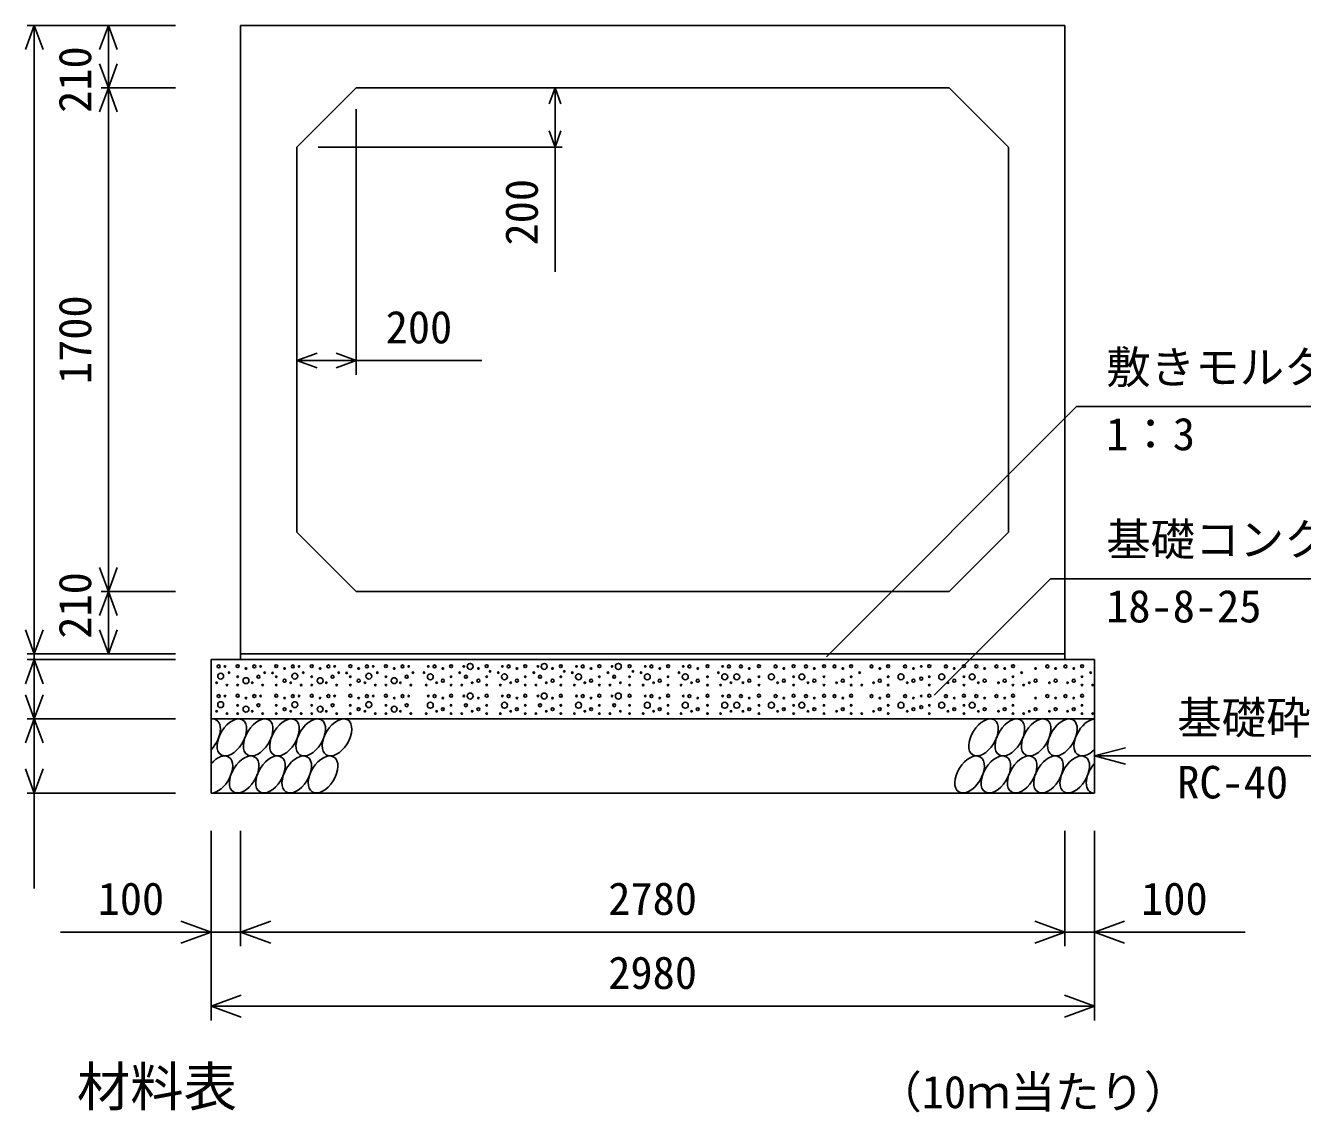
# Model space of a CAD drawing. Units: millimetres, scale not verified. Extents: x -100800 to 100800, y -35640 to 35640.
# Drawn here: x 67484 to 71791, y 14142 to 17810 of the extents above; entities that cross this region are included whole.
import ezdxf
from ezdxf.enums import TextEntityAlignment as Align

# ---------------------------------------------------------------- set-up
doc = ezdxf.new("R2010")
doc.units = ezdxf.units.MM
doc.header["$LTSCALE"] = 120
for name, color, linetype, lineweight in [('0-0_DIM', 7, 'Continuous', 25), ('0-2_HATCH', 6, 'Continuous', 25), ('0-5_OUTLINE', 3, 'Continuous', 25), ('0-7_TXT', 7, 'Continuous', 25)]:
    doc.layers.add(name, color=color, linetype=linetype, lineweight=lineweight)
doc.styles.add('ＭＳ ゴシック', font='')
doc.styles.get('ＭＳ ゴシック').set_extended_font_data('MS Gothic')

msp = doc.modelspace()

# ---------------------------------------------------------------- linework, layer by layer
at = {"layer": '0-0_DIM'}
for p, q in [((67489, 17810.3), (67989.1, 17810.3)), ((67513, 17810.3), (67513, 15690.3)), ((67763, 17810.3), (67763, 17600.3)), ((67739, 17600.3), (67989.1, 17600.3)), ((67763, 15900.3), (67763, 17600.3)), ((69269.5, 17600.3), (69269.5, 17400.3)), ((68599.1, 17528.3), (68599.1, 16631.7)), ((68471.1, 17400.3), (69293.5, 17400.3)), ((69269.5, 16979.5), (69269.5, 17400.3)), ((68399.1, 16679.7), (68599.1, 16679.7)), ((69023.2, 16679.7), (68599.1, 16679.7)), ((71029, 16524.2), (70184.9, 15680.2)), ((71029, 16524.2), (72334.7, 16524.2)), ((70941.3, 15943.1), (70548.5, 15550.3)), ((70941.3, 15943.1), (72710.3, 15943.1)), ((67739, 15900.3), (67989.1, 15900.3)), ((67763, 15900.3), (67763, 15690.3)), ((67489, 15690.3), (67989.1, 15690.3)), ((67513, 15690.3), (67513, 15670.3)), ((67489, 15670.3), (67989.1, 15670.3)), ((67513, 15470.3), (67513, 15670.3)), ((67489, 15470.3), (67989.1, 15470.3)), ((67513, 15470.3), (67513, 15220.3)), ((71089.1, 15345.3), (71193.4, 15373.3)), ((71089.1, 15345.3), (72198, 15345.3)), ((71089.1, 15345.3), (71193.4, 15317.3)), ((67489, 15220.3), (67989.1, 15220.3)), ((67513, 14898.2), (67513, 15220.3)), ((68109.1, 14453.1), (68109.1, 15092.7)), ((68209.1, 14703.1), (68209.1, 15092.7)), ((70989.1, 14703.1), (70989.1, 15092.7)), ((71089.1, 14453.1), (71089.1, 15092.7)), ((67601.1, 14751.1), (68109.1, 14751.1)), ((68109.1, 14751.1), (68209.1, 14751.1)), ((68209.1, 14751.1), (70989.1, 14751.1)), ((68109.1, 14501.1), (71089.1, 14501.1))]:
    msp.add_line(p, q, dxfattribs=at)
for points in [[(67542.6, 17729.1), (67513, 17810.3), (67483.5, 17729.1)], [(67792.6, 17729.1), (67763, 17810.3), (67733.5, 17729.1)], [(67792.6, 17681.5), (67763, 17600.3), (67733.5, 17681.5)], [(67792.6, 17519.1), (67763, 17600.3), (67733.5, 17519.1)], [(69249.8, 17546.2), (69269.5, 17600.3), (69289.2, 17546.2)], [(69249.8, 17454.4), (69269.5, 17400.3), (69289.2, 17454.4)], [(68466.8, 16704.3), (68399.1, 16679.7), (68466.8, 16655)], [(68531.4, 16704.3), (68599.1, 16679.7), (68531.4, 16655)], [(67792.6, 15981.5), (67763, 15900.3), (67733.5, 15981.5)], [(67792.6, 15819.1), (67763, 15900.3), (67733.5, 15819.1)], [(67542.6, 15771.5), (67513, 15690.3), (67483.5, 15771.5)], [(67792.6, 15771.5), (67763, 15690.3), (67733.5, 15771.5)], [(67542.6, 15589.1), (67513, 15670.3), (67483.5, 15589.1)], [(67542.6, 15551.5), (67513, 15470.3), (67483.5, 15551.5)], [(67542.6, 15389.1), (67513, 15470.3), (67483.5, 15389.1)], [(67542.6, 15301.5), (67513, 15220.3), (67483.5, 15301.5)], [(68007.6, 14788), (68109.1, 14751.1), (68007.6, 14714.1)], [(68310.6, 14714.1), (68209.1, 14751.1), (68310.6, 14788)], [(70887.6, 14788), (70989.1, 14751.1), (70887.6, 14714.1)], [(71190.6, 14788), (71089.1, 14751.1), (71190.6, 14714.1)], [(71597.1, 14751.1), (71089.1, 14751.1), (70989.1, 14751.1)], [(68210.6, 14464.1), (68109.1, 14501.1), (68210.6, 14538)], [(70987.6, 14538), (71089.1, 14501.1), (70987.6, 14464.1)]]:
    msp.add_lwpolyline(points, dxfattribs=at)
at = {"layer": '0-2_HATCH'}
for centre, radius in [((68135.1, 15647.5), 5), ((68156.2, 15647.5), 2.5), ((68199.1, 15648.4), 5), ((68227.1, 15640.5), 2.5), ((68255.1, 15647.5), 5), ((68276.2, 15647.5), 2.5), ((68329.1, 15648.4), 5), ((68357.1, 15640.5), 2.5), ((68385.1, 15647.5), 5), ((68406.2, 15647.5), 2.5), ((68449.1, 15648.4), 5), ((68477.1, 15640.5), 2.5), ((68505.1, 15647.5), 5), ((68526.2, 15647.5), 2.5), ((68579.1, 15648.4), 5), ((68607.1, 15640.5), 2.5), ((68635.1, 15647.5), 5), ((68656.2, 15647.5), 2.5), ((68699.1, 15648.4), 5), ((68727.1, 15640.5), 2.5), ((68755.1, 15647.5), 5), ((68776.2, 15647.5), 2.5), ((68842, 15647.5), 2.5), ((68863.1, 15647.5), 5), ((68891.1, 15640.5), 2.5), ((68919.1, 15648.4), 5), ((68962, 15647.5), 2.5), ((68983.1, 15647.5), 10), ((69011.1, 15640.5), 2.5), ((69039.1, 15648.4), 5), ((69092, 15647.5), 2.5), ((69113.1, 15647.5), 5), ((69141.1, 15640.5), 2.5), ((69169.1, 15648.4), 5), ((69212, 15647.5), 2.5), ((69233.1, 15647.5), 10), ((69261.1, 15640.5), 2.5), ((69289.1, 15648.4), 5), ((69342, 15647.5), 2.5), ((69363.1, 15647.5), 5), ((69391.1, 15640.5), 2.5), ((69419.1, 15648.4), 5), ((69462, 15647.5), 2.5), ((69483.1, 15647.5), 10), ((69521, 15648.4), 5), ((69573.9, 15647.5), 2.5), ((69594.9, 15647.5), 5), ((69622.9, 15640.5), 2.5), ((69651, 15648.4), 5), ((69701.9, 15647.5), 2.5), ((69722.9, 15647.5), 5), ((69751, 15640.5), 2.5), ((69783.9, 15648.4), 5), ((69834.8, 15647.5), 2.5), ((69855.9, 15647.5), 5), ((69896.5, 15647.5), 5), ((69924.6, 15640.5), 2.5), ((69957.5, 15648.4), 5), ((70013.4, 15647.5), 5), ((70041.4, 15640.5), 2.5), ((70074.3, 15648.4), 5), ((70116.1, 15647.5), 5), ((70144.1, 15640.5), 2.5), ((70177, 15648.4), 5), ((70212.3, 15647.5), 5), ((70240.3, 15640.5), 2.5), ((70268.4, 15648.4), 5), ((70337.1, 15647.5), 5), ((70365.1, 15640.5), 2.5), ((70393.2, 15648.4), 5), ((70450.5, 15647.5), 5), ((70478.6, 15640.5), 2.5), ((70504.7, 15647.5), 2.5), ((70532, 15648.4), 5), ((70587.9, 15647.5), 5), ((70616, 15640.5), 2.5), ((70648.9, 15648.4), 5), ((70690.6, 15647.5), 5), ((70718.7, 15640.5), 2.5), ((70758.4, 15647.5), 5), ((70786.4, 15640.5), 2.5), ((70814.5, 15648.4), 5), ((70890.4, 15640.5), 2.5), ((70930.2, 15647.5), 5), ((70958.2, 15640.5), 2.5), ((70991.3, 15647.5), 5), ((71019.3, 15640.5), 2.5), ((71047.3, 15648.4), 5), ((68128.1, 15592.3), 2.5), ((68141.7, 15614.5), 10), ((68170.2, 15626.5), 2.5), ((68199.1, 15612.5), 2.5), ((68227.1, 15599.3), 10), ((68248.1, 15592.3), 2.5), ((68269.2, 15612.5), 5), ((68290.2, 15626.5), 2.5), ((68316.7, 15625.6), 2.5), ((68329.1, 15612.5), 2.5), ((68357.1, 15599.3), 5), ((68378.1, 15592.3), 2.5), ((68391.7, 15614.5), 10), ((68420.2, 15626.5), 2.5), ((68449.1, 15612.5), 2.5), ((68477.1, 15599.3), 10), ((68498.1, 15592.3), 2.5), ((68519.2, 15612.5), 5), ((68540.2, 15626.5), 2.5), ((68566.7, 15625.6), 2.5), ((68579.1, 15612.5), 2.5), ((68607.1, 15599.3), 5), ((68628.1, 15592.3), 2.5), ((68641.7, 15614.5), 10), ((68670.2, 15626.5), 2.5), ((68699.1, 15612.5), 2.5), ((68727.1, 15599.3), 10), ((68748.1, 15592.3), 2.5), ((68769.2, 15612.5), 5), ((68790.2, 15626.5), 2.5), ((68828, 15626.5), 2.5), ((68849, 15612.5), 10), ((68870.1, 15592.3), 2.5), ((68891.1, 15599.3), 5), ((68919.1, 15612.5), 2.5), ((68948, 15626.5), 2.5), ((68969, 15612.5), 5), ((68990.1, 15592.3), 2.5), ((69011.1, 15599.3), 5), ((69039.1, 15612.5), 2.5), ((69050.5, 15630.8), 2.5), ((69078, 15626.5), 2.5), ((69099, 15612.5), 10), ((69120.1, 15592.3), 2.5), ((69141.1, 15599.3), 5), ((69169.1, 15612.5), 2.5), ((69198, 15626.5), 2.5), ((69219, 15612.5), 5), ((69240.1, 15592.3), 2.5), ((69261.1, 15599.3), 5), ((69289.1, 15612.5), 2.5), ((69300.5, 15630.8), 2.5), ((69328, 15626.5), 2.5), ((69349, 15612.5), 10), ((69370.1, 15592.3), 2.5), ((69391.1, 15599.3), 5), ((69419.1, 15612.5), 2.5), ((69448, 15626.5), 2.5), ((69469, 15612.5), 5), ((69490.1, 15592.3), 2.5), ((69521, 15612.5), 2.5), ((69532.3, 15630.8), 2.5), ((69559.8, 15626.5), 2.5), ((69580.9, 15612.5), 10), ((69601.9, 15592.3), 2.5), ((69622.9, 15599.3), 5), ((69651, 15612.5), 2.5), ((69687.9, 15626.5), 2.5), ((69708.9, 15612.5), 10), ((69730, 15592.3), 2.5), ((69751, 15599.3), 5), ((69783.9, 15612.5), 2.5), ((69820.8, 15626.5), 2.5), ((69841.9, 15612.5), 10), ((69862.9, 15592.3), 2.5), ((69882.5, 15612.5), 10), ((69903.6, 15592.3), 2.5), ((69924.6, 15599.3), 5), ((69957.5, 15612.5), 2.5), ((69999.4, 15612.5), 10), ((70020.4, 15592.3), 2.5), ((70041.4, 15599.3), 5), ((70074.3, 15612.5), 2.5), ((70102.1, 15612.5), 10), ((70123.1, 15592.3), 2.5), ((70144.1, 15599.3), 5), ((70177, 15612.5), 2.5), ((70219.3, 15592.3), 2.5), ((70240.3, 15599.3), 5), ((70268.4, 15612.5), 2.5), ((70297.2, 15626.5), 2.5), ((70344.1, 15592.3), 2.5), ((70365.1, 15599.3), 5), ((70393.2, 15612.5), 2.5), ((70436.5, 15612.5), 10), ((70457.5, 15592.3), 2.5), ((70478.6, 15599.3), 5), ((70504.7, 15606.3), 5), ((70532, 15612.5), 2.5), ((70573.9, 15612.5), 10), ((70595, 15592.3), 2.5), ((70616, 15599.3), 5), ((70648.9, 15612.5), 2.5), ((70676.6, 15612.5), 10), ((70697.6, 15592.3), 2.5), ((70718.7, 15599.3), 5), ((70765.4, 15592.3), 2.5), ((70786.4, 15599.3), 5), ((70814.5, 15612.5), 2.5), ((70843.4, 15626.5), 2.5), ((70869.4, 15592.3), 2.5), ((70890.4, 15599.3), 5), ((70937.2, 15592.3), 2.5), ((70958.2, 15599.3), 5), ((70998.3, 15592.3), 2.5), ((71019.3, 15599.3), 5), ((71047.3, 15612.5), 2.5), ((71076.2, 15626.5), 2.5), ((68135.1, 15547.5), 5), ((68156.2, 15547.5), 2.5), ((68163.2, 15584.4), 2.5), ((68199.1, 15548.4), 5), ((68199.1, 15584.4), 2.5), ((68255.1, 15547.5), 5), ((68276.2, 15547.5), 2.5), ((68283.2, 15584.4), 2.5), ((68329.1, 15548.4), 5), ((68329.1, 15584.4), 2.5), ((68385.1, 15547.5), 5), ((68406.2, 15547.5), 2.5), ((68413.2, 15584.4), 2.5), ((68449.1, 15548.4), 5), ((68449.1, 15584.4), 2.5), ((68505.1, 15547.5), 5), ((68526.2, 15547.5), 2.5), ((68533.2, 15584.4), 2.5), ((68579.1, 15548.4), 5), ((68579.1, 15584.4), 2.5), ((68635.1, 15547.5), 5), ((68656.2, 15547.5), 2.5), ((68663.2, 15584.4), 2.5), ((68699.1, 15548.4), 5), ((68699.1, 15584.4), 2.5), ((68755.1, 15547.5), 5), ((68776.2, 15547.5), 2.5), ((68783.2, 15584.4), 2.5), ((68835, 15584.4), 2.5), ((68842, 15547.5), 2.5), ((68863.1, 15547.5), 5), ((68919.1, 15548.4), 5), ((68919.1, 15584.4), 2.5), ((68955, 15584.4), 2.5), ((68962, 15547.5), 2.5), ((68983.1, 15547.5), 10), ((69039.1, 15548.4), 5), ((69039.1, 15584.4), 2.5), ((69085, 15584.4), 2.5), ((69092, 15547.5), 2.5), ((69113.1, 15547.5), 5), ((69169.1, 15548.4), 5), ((69169.1, 15584.4), 2.5), ((69205, 15584.4), 2.5), ((69212, 15547.5), 2.5), ((69233.1, 15547.5), 10), ((69289.1, 15548.4), 5), ((69289.1, 15584.4), 2.5), ((69335, 15584.4), 2.5), ((69342, 15547.5), 2.5), ((69363.1, 15547.5), 5), ((69419.1, 15548.4), 5), ((69419.1, 15584.4), 2.5), ((69455, 15584.4), 2.5), ((69462, 15547.5), 2.5), ((69483.1, 15547.5), 10), ((69521, 15548.4), 5), ((69521, 15584.4), 2.5), ((69566.8, 15584.4), 2.5), ((69573.9, 15547.5), 2.5), ((69594.9, 15547.5), 5), ((69651, 15548.4), 5), ((69651, 15584.4), 2.5), ((69694.9, 15584.4), 2.5), ((69701.9, 15547.5), 2.5), ((69722.9, 15547.5), 5), ((69783.9, 15548.4), 5), ((69783.9, 15584.4), 2.5), ((69827.8, 15584.4), 2.5), ((69834.8, 15547.5), 2.5), ((69855.9, 15547.5), 5), ((69896.5, 15547.5), 5), ((69957.5, 15548.4), 5), ((69957.5, 15584.4), 2.5), ((70013.4, 15547.5), 5), ((70074.3, 15548.4), 5), ((70074.3, 15584.4), 2.5), ((70116.1, 15547.5), 5), ((70177, 15548.4), 5), ((70177, 15584.4), 2.5), ((70212.3, 15547.5), 5), ((70268.4, 15548.4), 5), ((70268.4, 15584.4), 2.5), ((70304.2, 15584.4), 2.5), ((70337.1, 15547.5), 5), ((70393.2, 15548.4), 5), ((70393.2, 15584.4), 2.5), ((70450.5, 15547.5), 5), ((70504.7, 15547.5), 2.5), ((70532, 15548.4), 5), ((70532, 15584.4), 2.5), ((70587.9, 15547.5), 5), ((70648.9, 15548.4), 5), ((70648.9, 15584.4), 2.5), ((70690.6, 15547.5), 5), ((70758.4, 15547.5), 5), ((70814.5, 15548.4), 5), ((70814.5, 15584.4), 2.5), ((70850.4, 15584.4), 2.5), ((70930.2, 15547.5), 5), ((70991.3, 15547.5), 5), ((71047.3, 15548.4), 5), ((71047.3, 15584.4), 2.5), ((71083.2, 15584.4), 2.5), ((68141.7, 15518.4), 10), ((68199.1, 15516.4), 2.5), ((68227.1, 15503.2), 10), ((68227.1, 15540.5), 2.5), ((68269.2, 15516.4), 5), ((68329.1, 15516.4), 2.5), ((68357.1, 15503.2), 5), ((68357.1, 15540.5), 2.5), ((68391.7, 15518.4), 10), ((68449.1, 15516.4), 2.5), ((68477.1, 15503.2), 10), ((68477.1, 15540.5), 2.5), ((68519.2, 15516.4), 5), ((68579.1, 15516.4), 2.5), ((68607.1, 15503.2), 5), ((68607.1, 15540.5), 2.5), ((68641.7, 15518.4), 10), ((68699.1, 15516.4), 2.5), ((68727.1, 15503.2), 10), ((68727.1, 15540.5), 2.5), ((68769.2, 15516.4), 5), ((68849, 15516.4), 10), ((68891.1, 15503.2), 5), ((68891.1, 15540.5), 2.5), ((68919.1, 15516.4), 2.5), ((68969, 15516.4), 5), ((69011.1, 15503.2), 5), ((69011.1, 15540.5), 2.5), ((69039.1, 15516.4), 2.5), ((69099, 15516.4), 10), ((69141.1, 15503.2), 5), ((69141.1, 15540.5), 2.5), ((69169.1, 15516.4), 2.5), ((69219, 15516.4), 5), ((69261.1, 15503.2), 5), ((69261.1, 15540.5), 2.5), ((69289.1, 15516.4), 2.5), ((69349, 15516.4), 10), ((69391.1, 15503.2), 5), ((69391.1, 15540.5), 2.5), ((69419.1, 15516.4), 2.5), ((69469, 15516.4), 5), ((69521, 15516.4), 2.5), ((69580.9, 15516.4), 10), ((69622.9, 15503.2), 5), ((69622.9, 15540.5), 2.5), ((69651, 15516.4), 2.5), ((69708.9, 15516.4), 10), ((69751, 15503.2), 5), ((69751, 15540.5), 2.5), ((69783.9, 15516.4), 2.5), ((69841.9, 15516.4), 10), ((69882.5, 15516.4), 10), ((69924.6, 15503.2), 5), ((69924.6, 15540.5), 2.5), ((69957.5, 15516.4), 2.5), ((69999.4, 15516.4), 10), ((70041.4, 15503.2), 5), ((70041.4, 15540.5), 2.5), ((70074.3, 15516.4), 2.5), ((70102.1, 15516.4), 10), ((70144.1, 15503.2), 5), ((70144.1, 15540.5), 2.5), ((70177, 15516.4), 2.5), ((70240.3, 15503.2), 5), ((70240.3, 15540.5), 2.5), ((70268.4, 15516.4), 2.5), ((70365.1, 15503.2), 5), ((70365.1, 15540.5), 2.5), ((70393.2, 15516.4), 2.5), ((70436.5, 15516.4), 10), ((70478.6, 15503.2), 5), ((70478.6, 15540.5), 2.5), ((70504.7, 15510.2), 5), ((70532, 15516.4), 2.5), ((70573.9, 15516.4), 10), ((70616, 15503.2), 5), ((70616, 15540.5), 2.5), ((70648.9, 15516.4), 2.5), ((70676.6, 15516.4), 10), ((70718.7, 15503.2), 5), ((70718.7, 15540.5), 2.5), ((70786.4, 15503.2), 5), ((70786.4, 15540.5), 2.5), ((70814.5, 15516.4), 2.5), ((70890.4, 15503.2), 5), ((70890.4, 15540.5), 2.5), ((70958.2, 15503.2), 5), ((70958.2, 15540.5), 2.5), ((71019.3, 15503.2), 5), ((71019.3, 15540.5), 2.5), ((71047.3, 15516.4), 2.5), ((68128.1, 15496.2), 2.5), ((68163.2, 15488.4), 2.5), ((68199.1, 15488.4), 2.5), ((68248.1, 15496.2), 2.5), ((68283.2, 15488.4), 2.5), ((68329.1, 15488.4), 2.5), ((68378.1, 15496.2), 2.5), ((68413.2, 15488.4), 2.5), ((68449.1, 15488.4), 2.5), ((68498.1, 15496.2), 2.5), ((68533.2, 15488.4), 2.5), ((68579.1, 15488.4), 2.5), ((68628.1, 15496.2), 2.5), ((68663.2, 15488.4), 2.5), ((68699.1, 15488.4), 2.5), ((68748.1, 15496.2), 2.5), ((68783.2, 15488.4), 2.5), ((68835, 15488.4), 2.5), ((68870.1, 15496.2), 2.5), ((68919.1, 15488.4), 2.5), ((68955, 15488.4), 2.5), ((68990.1, 15496.2), 2.5), ((69039.1, 15488.4), 2.5), ((69085, 15488.4), 2.5), ((69120.1, 15496.2), 2.5), ((69169.1, 15488.4), 2.5), ((69205, 15488.4), 2.5), ((69240.1, 15496.2), 2.5), ((69289.1, 15488.4), 2.5), ((69335, 15488.4), 2.5), ((69370.1, 15496.2), 2.5), ((69419.1, 15488.4), 2.5), ((69455, 15488.4), 2.5), ((69490.1, 15496.2), 2.5), ((69521, 15488.4), 2.5), ((69566.8, 15488.4), 2.5), ((69601.9, 15496.2), 2.5), ((69651, 15488.4), 2.5), ((69694.9, 15488.4), 2.5), ((69730, 15496.2), 2.5), ((69783.9, 15488.4), 2.5), ((69827.8, 15488.4), 2.5), ((69862.9, 15496.2), 2.5), ((69903.6, 15496.2), 2.5), ((69957.5, 15488.4), 2.5), ((70020.4, 15496.2), 2.5), ((70074.3, 15488.4), 2.5), ((70123.1, 15496.2), 2.5), ((70177, 15488.4), 2.5), ((70219.3, 15496.2), 2.5), ((70268.4, 15488.4), 2.5), ((70304.2, 15488.4), 2.5), ((70344.1, 15496.2), 2.5), ((70393.2, 15488.4), 2.5), ((70457.5, 15496.2), 2.5), ((70532, 15488.4), 2.5), ((70595, 15496.2), 2.5), ((70648.9, 15488.4), 2.5), ((70697.6, 15496.2), 2.5), ((70765.4, 15496.2), 2.5), ((70814.5, 15488.4), 2.5), ((70850.4, 15488.4), 2.5), ((70869.4, 15496.2), 2.5), ((70937.2, 15496.2), 2.5), ((70998.3, 15496.2), 2.5), ((71047.3, 15488.4), 2.5), ((71083.2, 15488.4), 2.5)]:
    msp.add_circle(centre, radius, dxfattribs=at)
for centre, start_param, end_param in [((68090.8, 15407.8), 4.335544, 6.724593), ((71069.8, 15407.8), 0.419949, 4.357003), ((68132.3, 15282.8), 3.496422, 7.58605), ((71111.4, 15282.8), 1.28053, 3.496422)]:
    msp.add_ellipse(centre, major_axis=(36.4, 58.9), ratio=0.5792, start_param=start_param, end_param=end_param, dxfattribs=at)
for centre in [(68179.5, 15407.8), (68268.2, 15407.8), (68356.9, 15407.8), (68445.6, 15407.8), (68534.3, 15407.8), (70715, 15407.8), (70803.7, 15407.8), (70892.4, 15407.8), (70981.1, 15407.8), (68221, 15282.8), (68309.7, 15282.8), (68398.4, 15282.8), (68487.1, 15282.8), (70667.9, 15282.8), (70756.6, 15282.8), (70845.3, 15282.8), (70934, 15282.8), (71022.7, 15282.8)]:
    msp.add_ellipse(centre, major_axis=(36.4, 58.9), ratio=0.5792, dxfattribs=at)
at = {"layer": '0-5_OUTLINE'}
for p, q in [((68209.1, 15670.3), (68209.1, 17810.3)), ((68599.1, 17600.3), (68399.1, 17400.3)), ((68599.1, 17600.3), (70599.1, 17600.3)), ((70799.1, 17400.3), (70599.1, 17600.3)), ((68399.1, 16100.3), (68399.1, 17400.3)), ((70799.1, 17400.3), (70799.1, 16100.3)), ((68599.1, 15900.3), (68399.1, 16100.3)), ((70799.1, 16100.3), (70599.1, 15900.3)), ((70599.1, 15900.3), (68599.1, 15900.3)), ((70989.1, 15690.3), (68209.1, 15690.3)), ((68109.1, 15670.3), (68109.1, 15220.3)), ((68109.1, 15670.3), (71089.1, 15670.3)), ((71089.1, 15670.3), (71089.1, 15220.3)), ((68109.1, 15470.3), (71089.1, 15470.3)), ((68109.1, 15220.3), (71089.1, 15220.3))]:
    msp.add_line(p, q, dxfattribs=at)
msp.add_lwpolyline([(68209.1, 17810.3), (70989.1, 17810.3), (70989.1, 15670.3)], dxfattribs=at)

# ---------------------------------------------------------------- texts
at = {"layer": '0-0_DIM', "style": 'ＭＳ ゴシック'}
for s, p in [('210', (67738, 17515.6)), ('200', (69244.5, 17068)), ('1700', (67738, 16600.3)), ('210', (67738, 15741.1))]:
    msp.add_text(s, height=110, rotation=90, dxfattribs=at).set_placement(p, align=Align.BOTTOM_LEFT)
for s, p in [('200', (68698.3, 16704.7)), ('敷きモルタル', (71128.6, 16569.2)), ('1：3', (71128.6, 16344)), ('基礎コンクリート', (71128.6, 15988)), ('18-8-25', (71128.6, 15762.9)), ('基礎砕石', (71368.3, 15386.5)), ('RC-40', (71368.3, 15168.9)), ('100', (67726.7, 14776.1)), ('2780', (69449.1, 14776.1)), ('100', (71246.5, 14776.1)), ('2980', (69449.1, 14526.1))]:
    msp.add_text(s, height=110, dxfattribs=at).set_placement(p, align=Align.BOTTOM_LEFT)
at = {"layer": '0-7_TXT', "style": 'ＭＳ ゴシック'}
for s, height, p in [('材料表', 132, (67656.6, 14123.6)), ('（10ｍ当たり）', 110, (70356.6, 14123.6))]:
    msp.add_text(s, height=height, dxfattribs=at).set_placement(p, align=Align.BOTTOM_LEFT)

doc.saveas('drawing.dxf')
